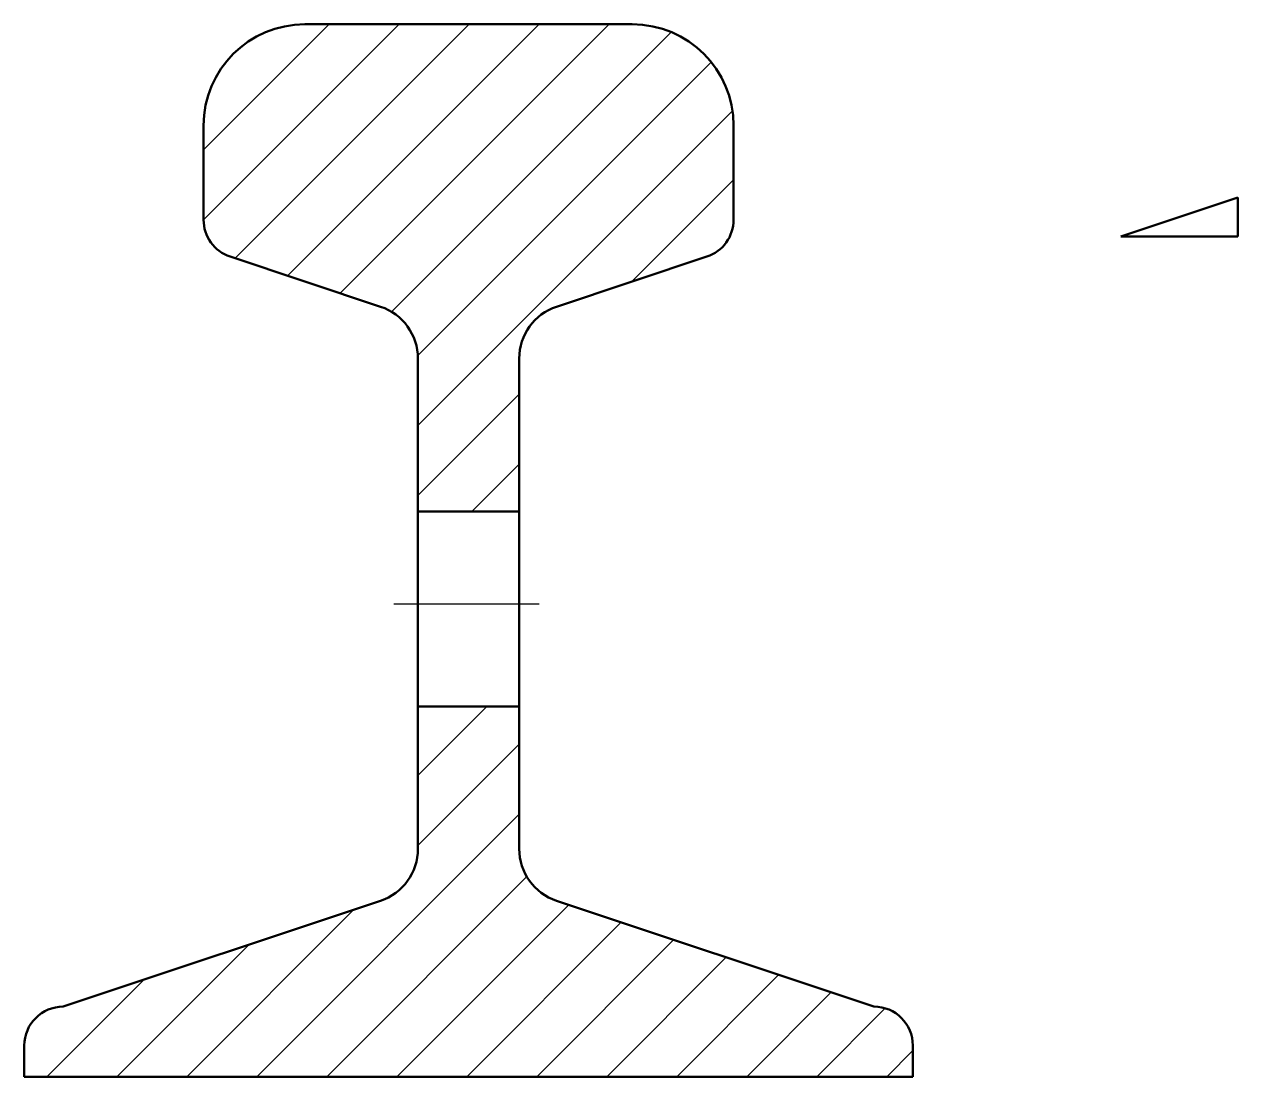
# Model space of a CAD drawing. Header units: millimetres. Extents: x 143 to 299, y 101 to 236.
import ezdxf

# ---------------------------------------------------------------- set-up
doc = ezdxf.new("R2010")
doc.units = ezdxf.units.MM
doc.linetypes.add('CENTER2', pattern=[28.575, 19.05, -3.175, 3.175, -3.175])
doc.layers.add('中心线', color=1, linetype='CENTER2')
doc.layers.add('细实线', color=3, linetype='Continuous')
doc.layers.add('粗实线', color=7, linetype='Continuous', lineweight=50)

msp = doc.modelspace()

# ---------------------------------------------------------------- hatches: boundary and pattern name
at = {"layer": '细实线'}
h = msp.add_hatch(dxfattribs=at)
h.set_pattern_fill('ANSI31', color=256, scale=2)
h.paths.add_polyline_path([(233.95, 222.93, 0.414214), (220.95, 235.93), (178.95, 235.93, 0.414214), (165.95, 222.93), (165.95, 210.87, 0.322823), (169.37, 206.13), (188.66, 199.7, -0.322823), (193.45, 193.06), (193.45, 173.43), (199.95, 173.43), (206.45, 173.43), (206.45, 193.06, -0.322823), (211.24, 199.7), (230.53, 206.13, 0.322823), (233.95, 210.87)])
h.paths.add_polyline_path([(211.24, 123.51, -0.322823), (206.45, 130.15), (206.45, 148.43), (199.95, 148.43), (193.45, 148.43), (193.45, 130.15, -0.322823), (188.66, 123.51), (147.95, 109.93), (251.95, 109.93)])
h.paths.add_polyline_path([(251.95, 109.93), (147.95, 109.93, 0.414214), (142.95, 104.93), (142.95, 100.93), (256.95, 100.93), (256.95, 104.93, 0.414214)])

# ---------------------------------------------------------------- linework, layer by layer
at = {"layer": '中心线'}
msp.add_line((190.35, 161.6), (209.01, 161.6), dxfattribs=at)
at = {"layer": '粗实线'}
for p, q in [((178.95, 235.93), (220.95, 235.93)), ((165.95, 222.93), (165.95, 210.87)), ((233.95, 222.93), (233.95, 210.87)), ((298.63, 213.7), (283.63, 208.7)), ((298.63, 208.7), (298.63, 213.7)), ((283.63, 208.7), (298.63, 208.7)), ((188.66, 199.7), (169.37, 206.13)), ((211.24, 199.7), (230.53, 206.13)), ((193.45, 193.06), (193.45, 130.15)), ((206.45, 193.06), (206.45, 130.15)), ((199.95, 173.43), (193.45, 173.43)), ((199.95, 173.43), (206.45, 173.43)), ((199.95, 148.43), (193.45, 148.43)), ((199.95, 148.43), (206.45, 148.43)), ((147.95, 109.93), (188.66, 123.51)), ((251.95, 109.93), (211.24, 123.51)), ((142.95, 100.93), (142.95, 104.93)), ((256.95, 100.93), (256.95, 104.93)), ((142.95, 100.93), (256.95, 100.93))]:
    msp.add_line(p, q, dxfattribs=at)
for centre, radius, start, end in [((178.95, 222.93), 13, 90, 180), ((220.95, 222.93), 13, 0, 90), ((170.95, 210.87), 5, 180, 251.5651), ((228.95, 210.87), 5, 288.4349, 0), ((186.45, 193.06), 7, 0, 71.5651), ((213.45, 193.06), 7, 108.4349, 180), ((186.45, 130.15), 7, 288.4349, 0), ((213.45, 130.15), 7, 180, 251.5651), ((147.95, 104.93), 5, 90, 180), ((251.95, 104.93), 5, 0, 90)]:
    msp.add_arc(centre, radius, start, end, dxfattribs=at)

doc.saveas('drawing.dxf')
